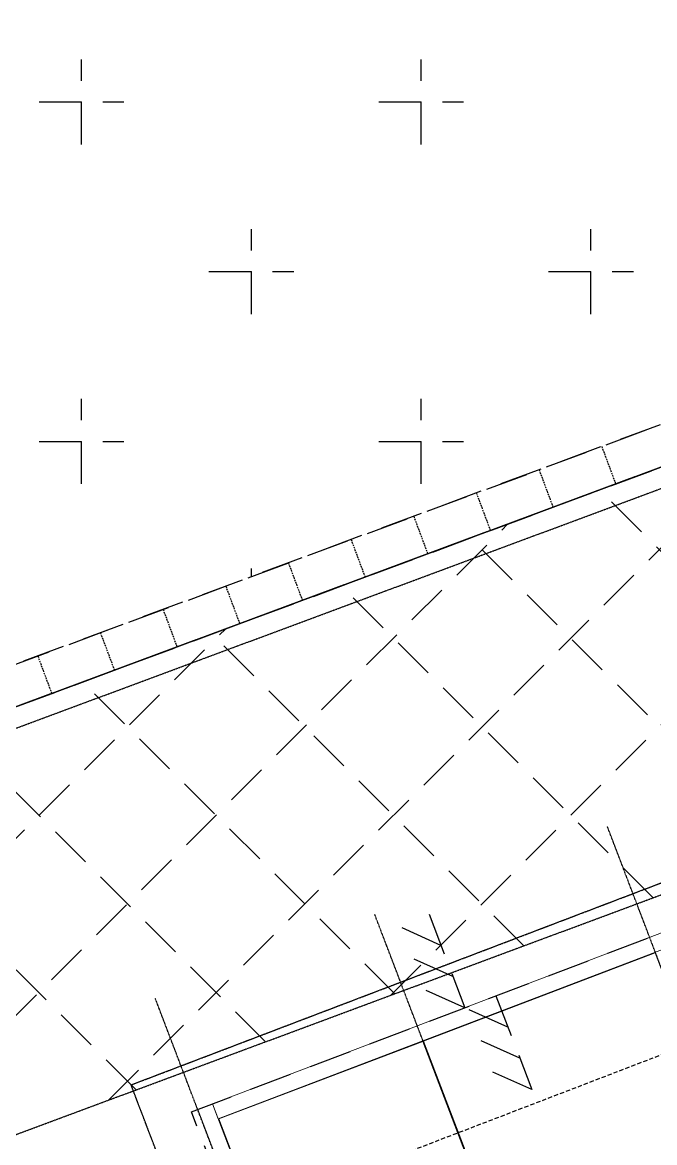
# Model space of a CAD drawing. Header units: millimetres. Extents: x 832728086 to 834530684, y 817551485 to 818349469.
# Drawn here: x 834430391 to 834439847, y 817884745 to 817901511 of the extents above; entities that cross this region are included whole.
import ezdxf

# ---------------------------------------------------------------- set-up
doc = ezdxf.new("R2010")
doc.units = ezdxf.units.MM
doc.header["$LTSCALE"] = 100
doc.linetypes.add('architecture 2$0$HIDDEN', pattern=[9.525, 6.35, -3.175])
doc.linetypes.add('Hidden', pattern=[9.525, 6.35, -3.175])
doc.layers.add('+C-160', color=160, linetype='Hidden')
doc.layers.add('architecture 2$0$126-concrete slabs-b', color=3, linetype='Continuous', lineweight=13)
doc.layers.add('architecture 2$0$191-elevation1', color=1, linetype='Continuous', lineweight=13)

# ---------------------------------------------------------------- blocks, each defined once
blk = doc.blocks.new('architecture 2$0$A$C364D581F')
at = {"color": 1, "linetype": 'architecture 2$0$HIDDEN', "ltscale": 0.0001, "elevation": 4.175}
blk.add_lwpolyline([(834435.862, 817877.792), (834452.645, 817884.241), (834450.403, 817890.075), (834433.62, 817883.626)], close=True, dxfattribs=at)
blk = doc.blocks.new('architecture 2$0$A$C77E518AF')
at = {"layer": 'architecture 2$0$126-concrete slabs-b'}
for points in [[(834436.392, 817886.265), (834439.853, 817887.585), (834441.945, 817882.098), (834438.484, 817880.778)], [(834434.914, 817880.942), (834437.962, 817882.105), (834436.378, 817886.26), (834433.329, 817885.098)]]:
    blk.add_lwpolyline(points, close=True, dxfattribs=at)
at = {"layer": 'architecture 2$0$191-elevation1'}
for points in [[(834498.079, 817910.048), (834527.54, 817921.281), (834530.675, 817913.058), (834436.148, 817877.017), (834433.013, 817885.24), (834433.235, 817885.324), (834436.285, 817877.324), (834530.366, 817913.195), (834527.401, 817920.973), (834498.164, 817909.826)], [(834433.32, 817885.102), (834450.286, 817891.571), (834450.201, 817891.793), (834433.235, 817885.324)]]:
    blk.add_lwpolyline(points, close=True, dxfattribs=at)
blk = doc.blocks.new('A$C062A3D83')
at = {"layer": '+C-160', "ltscale": 0.001}
for p, q in [((108683, -119651), (202901, -83728)), ((112067, -128528), (108683, -119651))]:
    blk.add_line(p, q, dxfattribs=at)
at = {"layer": '+C-160'}
for p, q in [((109586, -120056), (204216, -83976)), ((112566, -118311), (129830, -101047)), ((107942, -105575), (107942, -104305)), ((113022, -105575), (113022, -104305)), ((107307, -104940), (108577, -104940)), ((112387, -104940), (113657, -104940)), ((110482, -108115), (110482, -106845)), ((115562, -108115), (115562, -106845)), ((109847, -107480), (111117, -107480)), ((114927, -107480), (116197, -107480)), ((118381, -109108), (86202, -121071)), ((92578, -118701), (118381, -109108)), ((107942, -110655), (107942, -109385)), ((113022, -110655), (113022, -109385)), ((86411, -121634), (118591, -109670)), ((108345, -119880), (118535, -109691)), ((107307, -110020), (108577, -110020)), ((112387, -110020), (113657, -110020)), ((120359, -115414), (115693, -110747)), ((104124, -121449), (114314, -111260)), ((118426, -116132), (113760, -111466)), ((110482, -112045), (110482, -111925)), ((116493, -116851), (111827, -112185)), ((99903, -123019), (110093, -112829)), ((114560, -117570), (109894, -112903)), ((112627, -118288), (107961, -113622)), ((110694, -119007), (106028, -114341)), ((108761, -119726), (104095, -115059)), ((113140, -117096), (113674, -118497)), ((113318, -117563), (112673, -117274)), ((113496, -118030), (112851, -117741)), ((113674, -118497), (113029, -118208)), ((114141, -118319), (114676, -119721)), ((114320, -118786), (113674, -118497)), ((114498, -119254), (113852, -118964)), ((114676, -119721), (114030, -119432)), ((112721, -128279), (109586, -120056))]:
    blk.add_line(p, q, dxfattribs=at)
at = {"layer": '+C-160', "ltscale": 0.01}
for p, q in [((161762, -93620), (83712, -122637)), ((83817, -122918), (161867, -93901)), ((118591, -109670), (83712, -122637)), ((85803, -128261), (120681, -115294))]:
    blk.add_line(p, q, dxfattribs=at)
at = {"layer": '+C-160', "ltscale": 0.0001}
for p, q in [((119897, -126511), (115805, -115777)), ((116421, -127836), (112329, -117102)), ((113137, -129088), (109044, -118354))]:
    blk.add_line(p, q, dxfattribs=at)
at = {"layer": '+C-160', "ltscale": 0.04}
for points in [[(115723, -110096), (115932, -110658)], [(114786, -110444), (114995, -111007)], [(113848, -110793), (114057, -111355)], [(112911, -111141), (113120, -111704)], [(111974, -111490), (112183, -112052)], [(111036, -111838), (111246, -112401)], [(110099, -112187), (110308, -112749)], [(109162, -112535), (109371, -113098)], [(108224, -112884), (108434, -113446)], [(107287, -113232), (107496, -113795)]]:
    blk.add_lwpolyline(points, dxfattribs=at)
at = {"layer": '+C-160', "xscale": 1000, "yscale": 1000}
for name in ['architecture 2$0$A$C77E518AF', 'architecture 2$0$A$C364D581F']:
    blk.add_blockref(name, (-834323333, -818005260), dxfattribs=at)

msp = doc.modelspace()

# ---------------------------------------------------------------- block references
at = {"layer": '+C-160', "ltscale": 5}
msp.add_blockref('A$C062A3D83', (834323333.3128, 818005260.0327), dxfattribs=at)

doc.saveas('drawing.dxf')
